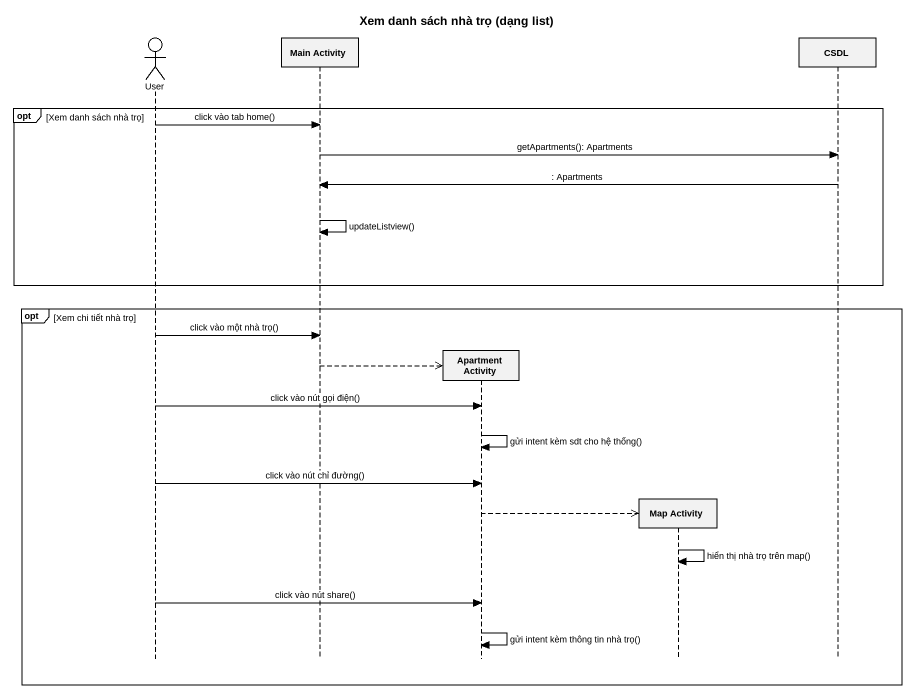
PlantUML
@startuml
title Xem danh sách nhà trọ (dạng list)
hide footbox
actor User
participant "Main Activity" as Main_Activity
participant "Apartment Activity" as Apartment_Activity
participant "Map Activity" as Map_Activity
participant CSDL

opt Xem danh sách nhà trọ
  User -> Main_Activity : click vào tab home()
  Main_Activity -> CSDL : getApartments(): Apartments
  CSDL -> Main_Activity : : Apartments
  Main_Activity -> Main_Activity : updateListview()
end
opt Xem chi tiết nhà trọ
  User -> Main_Activity : click vào một nhà trọ()
  Main_Activity -->> Apartment_Activity **
  User -> Apartment_Activity : click vào nút gọi điện()
  Apartment_Activity -> Apartment_Activity : gửi intent kèm sdt cho hệ thống()
  User -> Apartment_Activity : click vào nút chỉ đường()
  Apartment_Activity -->> Map_Activity **
  Map_Activity -> Map_Activity : hiển thị nhà trọ trên map()
  User -> Apartment_Activity : click vào nút share()
  Apartment_Activity -> Apartment_Activity : gửi intent kèm thông tin nhà trọ()
end
@enduml
